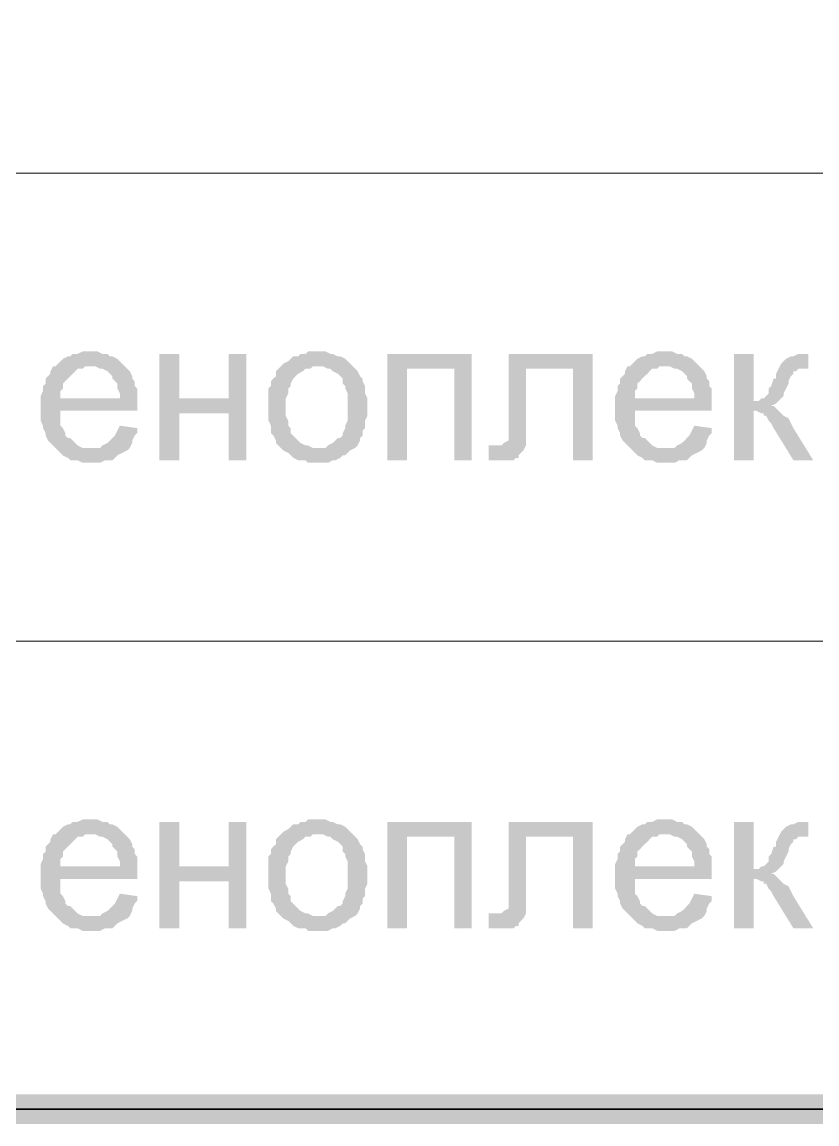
# Model space of a CAD drawing. Header units: millimetres. Extents: x -383313 to -161684, y -117025 to 99224.
# Drawn here: x -363955 to -362596, y -36104 to -34220 of the extents above; entities that cross this region are included whole.
import ezdxf

# ---------------------------------------------------------------- set-up
doc = ezdxf.new("R2010")
doc.units = ezdxf.units.MM
doc.header["$MEASUREMENT"] = 0
doc.layers.add('PDF_Geometry', color=7, linetype='Continuous')
doc.layers.add('PDF_Solid Fills', color=7, linetype='Continuous')

# ---------------------------------------------------------------- blocks, each defined once
blk = doc.blocks.new('A$Cf5759c35')
at = {"layer": 'PDF_Solid Fills'}
for points in [[(-5376.3, -16518.5), (-5376.3, -16518.5), (-5389, -16518.5), (-5397.5, -16522.7), (-5406, -16522.7), (-5410.2, -16526.9), (-5414.4, -16526.9), (-5422.9, -16531.2), (-5427.1, -16535.4), (-5431.4, -16539.6), (-5435.6, -16543.9), (-5376.3, -16543.9), (-5372.1, -16543.9), (-5367.9, -16543.9), (-5359.4, -16548.1), (-5355.2, -16548.1), (-5346.7, -16552.3), (-5342.5, -16556.6), (-5338.2, -16560.8), (-5338.2, -16565), (-5334, -16569.3), (-5329.8, -16573.5), (-5329.8, -16582), (-5325.5, -16590.4), (-5325.5, -16598.9), (-5427.1, -16598.9), (-5295.9, -16598.9), (-5295.9, -16590.4), (-5295.9, -16582), (-5300.1, -16577.7), (-5300.1, -16569.3), (-5304.4, -16565), (-5304.4, -16560.8), (-5308.6, -16552.3), (-5312.8, -16548.1), (-5317.1, -16543.9), (-5321.3, -16539.6), (-5325.5, -16535.4), (-5329.8, -16531.2), (-5338.2, -16526.9), (-5342.5, -16526.9), (-5346.7, -16522.7), (-5355.2, -16522.7), (-5363.6, -16518.5), (-5367.9, -16518.5)], [(-4986.9, -16518.5), (-4986.9, -16518.5), (-5003.8, -16518.5), (-5008, -16522.7), (-5016.5, -16522.7), (-5020.7, -16526.9), (-5029.2, -16526.9), (-5033.4, -16531.2), (-5037.7, -16535.4), (-5046.1, -16539.6), (-5046.1, -16539.6), (-5050.4, -16543.9), (-4986.9, -16543.9), (-4986.9, -16543.9), (-4978.4, -16543.9), (-4969.9, -16548.1), (-4965.7, -16548.1), (-4961.5, -16552.3), (-4953, -16556.6), (-4948.8, -16560.8), (-4944.5, -16565), (-4944.5, -16573.5), (-4940.3, -16577.7), (-4940.3, -16582), (-4936.1, -16590.4), (-4936.1, -16598.9), (-4936.1, -16603.1), (-4936.1, -16611.6), (-4936.1, -16615.8), (-4936.1, -16624.3), (-4936.1, -16632.8), (-4936.1, -16637), (-4940.3, -16645.5), (-4940.3, -16649.7), (-4944.5, -16658.2), (-4944.5, -16662.4), (-4948.8, -16666.6), (-4953, -16666.6), (-4957.2, -16670.9), (-4961.5, -16675.1), (-4969.9, -16679.3), (-4974.2, -16683.6), (-4982.6, -16683.6), (-4986.9, -16683.6), (-5050.4, -16683.6), (-5046.1, -16687.8), (-5037.7, -16692), (-5033.4, -16696.3), (-5029.2, -16700.5), (-5020.7, -16704.7), (-5016.5, -16704.7), (-5008, -16704.7), (-5003.8, -16709), (-4995.3, -16709), (-4986.9, -16709), (-4982.6, -16709), (-4978.4, -16709), (-4969.9, -16709), (-4961.5, -16704.7), (-4957.2, -16704.7), (-4948.8, -16700.5), (-4944.5, -16696.3), (-4940.3, -16696.3), (-4936.1, -16692), (-4931.8, -16687.8), (-4923.4, -16683.6), (-4919.1, -16679.3), (-4914.9, -16670.9), (-4914.9, -16666.6), (-4914.9, -16666.6), (-4910.7, -16662.4), (-4910.7, -16653.9), (-4906.4, -16649.7), (-4906.4, -16641.2), (-4906.4, -16637), (-4902.2, -16628.5), (-4902.2, -16620.1), (-4902.2, -16611.6), (-4902.2, -16607.4), (-4902.2, -16598.9), (-4906.4, -16590.4), (-4906.4, -16582), (-4906.4, -16577.7), (-4910.7, -16569.3), (-4910.7, -16565), (-4914.9, -16560.8), (-4919.1, -16552.3), (-4923.4, -16548.1), (-4927.6, -16543.9), (-4931.8, -16539.6), (-4936.1, -16535.4), (-4940.3, -16531.2), (-4948.8, -16526.9), (-4953, -16526.9), (-4961.5, -16522.7), (-4965.7, -16522.7), (-4974.2, -16518.5), (-4978.4, -16518.5)], [(-4394.2, -16518.5), (-4394.2, -16518.5), (-4406.9, -16518.5), (-4415.4, -16522.7), (-4423.8, -16522.7), (-4428.1, -16526.9), (-4432.3, -16526.9), (-4440.8, -16531.2), (-4445, -16535.4), (-4449.2, -16539.6), (-4453.5, -16543.9), (-4394.2, -16543.9), (-4390, -16543.9), (-4385.7, -16543.9), (-4377.3, -16548.1), (-4373, -16548.1), (-4364.6, -16552.3), (-4360.3, -16556.6), (-4356.1, -16560.8), (-4356.1, -16565), (-4351.9, -16569.3), (-4347.6, -16573.5), (-4347.6, -16582), (-4343.4, -16590.4), (-4343.4, -16598.9), (-4445, -16598.9), (-4313.8, -16598.9), (-4313.8, -16590.4), (-4313.8, -16582), (-4318, -16577.7), (-4318, -16569.3), (-4322.2, -16565), (-4322.2, -16560.8), (-4326.5, -16552.3), (-4330.7, -16548.1), (-4334.9, -16543.9), (-4339.2, -16539.6), (-4343.4, -16535.4), (-4347.6, -16531.2), (-4356.1, -16526.9), (-4360.3, -16526.9), (-4364.6, -16522.7), (-4373, -16522.7), (-4381.5, -16518.5), (-4385.7, -16518.5)], [(-5223.9, -16522.7), (-5257.8, -16522.7), (-5257.8, -16704.7), (-5223.9, -16704.7), (-5223.9, -16624.3), (-5139.3, -16624.3), (-5223.9, -16598.9)], [(-5109.6, -16522.7), (-5139.3, -16522.7), (-5139.3, -16598.9), (-5223.9, -16598.9), (-5139.3, -16624.3), (-5139.3, -16704.7), (-5109.6, -16704.7)], [(-4724.4, -16522.7), (-4868.3, -16522.7), (-4868.3, -16704.7), (-4834.5, -16704.7), (-4834.5, -16548.1), (-4754, -16548.1)], [(-4517, -16522.7), (-4660.9, -16522.7), (-4660.9, -16670.9), (-4660.9, -16670.9), (-4669.4, -16675.1), (-4669.4, -16675.1), (-4673.6, -16679.3), (-4682.1, -16679.3), (-4694.8, -16679.3), (-4694.8, -16704.7), (-4690.5, -16704.7), (-4682.1, -16704.7), (-4677.8, -16704.7), (-4669.4, -16704.7), (-4669.4, -16704.7), (-4660.9, -16704.7), (-4652.4, -16704.7), (-4648.2, -16700.5), (-4644, -16700.5), (-4644, -16696.3), (-4639.7, -16692), (-4635.5, -16687.8), (-4631.3, -16679.3), (-4631.3, -16675.1), (-4631.3, -16670.9), (-4631.3, -16666.6), (-4631.3, -16658.2), (-4631.3, -16649.7), (-4631.3, -16641.2), (-4631.3, -16548.1), (-4550.8, -16548.1)], [(-4241.8, -16522.7), (-4275.7, -16522.7), (-4275.7, -16704.7), (-4241.8, -16704.7), (-4241.8, -16620.1), (-4199.5, -16620.1), (-4203.7, -16615.8), (-4207.9, -16611.6), (-4212.2, -16611.6), (-4212.2, -16611.6), (-4203.7, -16607.4), (-4199.5, -16603.1), (-4241.8, -16603.1)], [(-4148.7, -16522.7), (-4165.6, -16522.7), (-4174.1, -16526.9), (-4178.3, -16526.9), (-4186.8, -16531.2), (-4191, -16535.4), (-4191, -16535.4), (-4195.2, -16539.6), (-4199.5, -16548.1), (-4157.1, -16548.1), (-4148.7, -16548.1)], [(-5435.6, -16543.9), (-5439.8, -16543.9), (-5444.1, -16552.3), (-5444.1, -16556.6), (-5448.3, -16560.8), (-5452.5, -16565), (-5452.5, -16573.5), (-5456.8, -16577.7), (-5456.8, -16586.2), (-5461, -16594.7), (-5461, -16598.9), (-5461, -16607.4), (-5461, -16615.8), (-5461, -16624.3), (-5461, -16628.5), (-5461, -16637), (-5456.8, -16645.5), (-5456.8, -16649.7), (-5452.5, -16658.2), (-5452.5, -16662.4), (-5448.3, -16670.9), (-5444.1, -16675.1), (-5439.8, -16679.3), (-5435.6, -16683.6), (-5376.3, -16683.6), (-5376.3, -16683.6), (-5384.8, -16683.6), (-5389, -16683.6), (-5397.5, -16679.3), (-5401.7, -16675.1), (-5406, -16670.9), (-5410.2, -16666.6), (-5414.4, -16666.6), (-5418.7, -16662.4), (-5418.7, -16658.2), (-5422.9, -16649.7), (-5427.1, -16645.5), (-5427.1, -16637), (-5427.1, -16628.5), (-5427.1, -16620.1), (-5295.9, -16620.1), (-5295.9, -16620.1), (-5295.9, -16615.8), (-5295.9, -16607.4), (-5295.9, -16598.9), (-5427.1, -16598.9), (-5427.1, -16594.7), (-5427.1, -16586.2), (-5422.9, -16582), (-5422.9, -16573.5), (-5418.7, -16569.3), (-5414.4, -16565), (-5410.2, -16560.8), (-5406, -16556.6), (-5401.7, -16552.3), (-5397.5, -16548.1), (-5389, -16548.1), (-5384.8, -16543.9), (-5376.3, -16543.9)], [(-5050.4, -16543.9), (-5054.6, -16548.1), (-5058.8, -16552.3), (-5058.8, -16560.8), (-5063.1, -16565), (-5067.3, -16569.3), (-5067.3, -16577.7), (-5071.5, -16582), (-5071.5, -16590.4), (-5071.5, -16598.9), (-5071.5, -16607.4), (-5071.5, -16615.8), (-5071.5, -16615.8), (-5071.5, -16624.3), (-5071.5, -16632.8), (-5071.5, -16637), (-5067.3, -16645.5), (-5067.3, -16653.9), (-5067.3, -16658.2), (-5063.1, -16662.4), (-5058.8, -16670.9), (-5058.8, -16675.1), (-5054.6, -16679.3), (-5050.4, -16683.6), (-4986.9, -16683.6), (-4991.1, -16683.6), (-4995.3, -16683.6), (-5003.8, -16679.3), (-5008, -16679.3), (-5016.5, -16675.1), (-5020.7, -16670.9), (-5025, -16666.6), (-5025, -16666.6), (-5029.2, -16662.4), (-5033.4, -16658.2), (-5033.4, -16649.7), (-5037.7, -16645.5), (-5037.7, -16637), (-5041.9, -16628.5), (-5041.9, -16624.3), (-5041.9, -16615.8), (-5041.9, -16611.6), (-5041.9, -16603.1), (-5041.9, -16598.9), (-5037.7, -16590.4), (-5037.7, -16582), (-5033.4, -16577.7), (-5033.4, -16573.5), (-5029.2, -16565), (-5025, -16560.8), (-5025, -16560.8), (-5020.7, -16556.6), (-5012.3, -16552.3), (-5008, -16548.1), (-4999.6, -16548.1), (-4995.3, -16543.9), (-4986.9, -16543.9)], [(-4453.5, -16543.9), (-4457.7, -16543.9), (-4461.9, -16552.3), (-4461.9, -16556.6), (-4466.2, -16560.8), (-4470.4, -16565), (-4470.4, -16573.5), (-4474.6, -16577.7), (-4474.6, -16586.2), (-4478.9, -16594.7), (-4478.9, -16598.9), (-4478.9, -16607.4), (-4478.9, -16615.8), (-4478.9, -16624.3), (-4478.9, -16628.5), (-4478.9, -16637), (-4474.6, -16645.5), (-4474.6, -16649.7), (-4470.4, -16658.2), (-4470.4, -16662.4), (-4466.2, -16670.9), (-4461.9, -16675.1), (-4457.7, -16679.3), (-4453.5, -16683.6), (-4394.2, -16683.6), (-4394.2, -16683.6), (-4402.7, -16683.6), (-4406.9, -16683.6), (-4415.4, -16679.3), (-4419.6, -16675.1), (-4423.8, -16670.9), (-4428.1, -16666.6), (-4432.3, -16666.6), (-4436.5, -16662.4), (-4436.5, -16658.2), (-4440.8, -16649.7), (-4445, -16645.5), (-4445, -16637), (-4445, -16628.5), (-4445, -16620.1), (-4313.8, -16620.1), (-4313.8, -16620.1), (-4313.8, -16615.8), (-4313.8, -16607.4), (-4313.8, -16598.9), (-4445, -16598.9), (-4445, -16594.7), (-4445, -16586.2), (-4440.8, -16582), (-4440.8, -16573.5), (-4436.5, -16569.3), (-4432.3, -16565), (-4428.1, -16560.8), (-4423.8, -16556.6), (-4419.6, -16552.3), (-4415.4, -16548.1), (-4406.9, -16548.1), (-4402.7, -16543.9), (-4394.2, -16543.9)], [(-4199.5, -16548.1), (-4203.7, -16556.6), (-4203.7, -16565), (-4207.9, -16565), (-4212.2, -16577.7), (-4216.4, -16582), (-4216.4, -16590.4), (-4220.6, -16594.7), (-4220.6, -16594.7), (-4224.9, -16598.9), (-4229.1, -16598.9), (-4233.3, -16603.1), (-4241.8, -16603.1), (-4199.5, -16603.1), (-4195.2, -16598.9), (-4191, -16594.7), (-4191, -16590.4), (-4186.8, -16582), (-4182.5, -16573.5), (-4182.5, -16569.3), (-4178.3, -16560.8), (-4174.1, -16556.6), (-4174.1, -16552.3), (-4169.8, -16552.3), (-4165.6, -16548.1), (-4157.1, -16548.1)], [(-4199.5, -16620.1), (-4241.8, -16620.1), (-4237.6, -16620.1), (-4229.1, -16624.3), (-4224.9, -16624.3), (-4224.9, -16628.5), (-4220.6, -16628.5), (-4216.4, -16637), (-4212.2, -16641.2), (-4207.9, -16649.7), (-4174.1, -16704.7), (-4140.2, -16704.7), (-4174.1, -16649.7), (-4174.1, -16649.7), (-4178.3, -16641.2), (-4182.5, -16632.8), (-4191, -16628.5), (-4195.2, -16624.3)], [(-5325.5, -16645.5), (-5325.5, -16645.5), (-5329.8, -16653.9), (-5334, -16662.4), (-5338.2, -16666.6), (-5342.5, -16670.9), (-5346.7, -16675.1), (-5346.7, -16675.1), (-5355.2, -16679.3), (-5359.4, -16683.6), (-5367.9, -16683.6), (-5376.3, -16683.6), (-5435.6, -16683.6), (-5435.6, -16683.6), (-5431.4, -16687.8), (-5427.1, -16692), (-5422.9, -16696.3), (-5414.4, -16700.5), (-5410.2, -16704.7), (-5401.7, -16704.7), (-5397.5, -16704.7), (-5389, -16709), (-5380.6, -16709), (-5376.3, -16709), (-5376.3, -16709), (-5367.9, -16709), (-5359.4, -16709), (-5350.9, -16704.7), (-5346.7, -16704.7), (-5338.2, -16704.7), (-5334, -16700.5), (-5329.8, -16696.3), (-5321.3, -16692), (-5321.3, -16692), (-5312.8, -16687.8), (-5308.6, -16683.6), (-5304.4, -16675.1), (-5304.4, -16670.9), (-5300.1, -16662.4), (-5295.9, -16658.2), (-5295.9, -16649.7)], [(-4343.4, -16645.5), (-4343.4, -16645.5), (-4347.6, -16653.9), (-4351.9, -16662.4), (-4356.1, -16666.6), (-4360.3, -16670.9), (-4364.6, -16675.1), (-4364.6, -16675.1), (-4373, -16679.3), (-4377.3, -16683.6), (-4385.7, -16683.6), (-4394.2, -16683.6), (-4453.5, -16683.6), (-4453.5, -16683.6), (-4449.2, -16687.8), (-4445, -16692), (-4440.8, -16696.3), (-4432.3, -16700.5), (-4428.1, -16704.7), (-4419.6, -16704.7), (-4415.4, -16704.7), (-4406.9, -16709), (-4398.4, -16709), (-4394.2, -16709), (-4394.2, -16709), (-4385.7, -16709), (-4377.3, -16709), (-4368.8, -16704.7), (-4364.6, -16704.7), (-4356.1, -16704.7), (-4351.9, -16700.5), (-4347.6, -16696.3), (-4339.2, -16692), (-4339.2, -16692), (-4330.7, -16687.8), (-4326.5, -16683.6), (-4322.2, -16675.1), (-4322.2, -16670.9), (-4318, -16662.4), (-4313.8, -16658.2), (-4313.8, -16649.7)], [(-5376.3, -17318.6), (-5376.3, -17318.6), (-5389, -17318.6), (-5397.5, -17322.8), (-5406, -17322.8), (-5410.2, -17327), (-5414.4, -17327), (-5422.9, -17331.3), (-5427.1, -17335.5), (-5431.4, -17339.7), (-5435.6, -17344), (-5376.3, -17344), (-5372.1, -17344), (-5367.9, -17344), (-5359.4, -17348.2), (-5355.2, -17348.2), (-5346.7, -17352.4), (-5342.5, -17356.7), (-5338.2, -17360.9), (-5338.2, -17365.1), (-5334, -17369.4), (-5329.8, -17373.6), (-5329.8, -17382.1), (-5325.5, -17390.5), (-5325.5, -17399), (-5427.1, -17399), (-5295.9, -17399), (-5295.9, -17390.5), (-5295.9, -17382.1), (-5300.1, -17377.8), (-5300.1, -17369.4), (-5304.4, -17365.1), (-5304.4, -17360.9), (-5308.6, -17352.4), (-5312.8, -17348.2), (-5317.1, -17344), (-5321.3, -17339.7), (-5325.5, -17335.5), (-5329.8, -17331.3), (-5338.2, -17327), (-5342.5, -17327), (-5346.7, -17322.8), (-5355.2, -17322.8), (-5363.6, -17318.6), (-5367.9, -17318.6)], [(-5223.9, -17322.8), (-5257.8, -17322.8), (-5257.8, -17504.8), (-5223.9, -17504.8), (-5223.9, -17424.4), (-5139.3, -17424.4), (-5223.9, -17399)], [(-5109.6, -17322.8), (-5139.3, -17322.8), (-5139.3, -17399), (-5223.9, -17399), (-5139.3, -17424.4), (-5139.3, -17504.8), (-5109.6, -17504.8)], [(-4986.9, -17318.6), (-4986.9, -17318.6), (-5003.8, -17318.6), (-5008, -17322.8), (-5016.5, -17322.8), (-5020.7, -17327), (-5029.2, -17327), (-5033.4, -17331.3), (-5037.7, -17335.5), (-5046.1, -17339.7), (-5046.1, -17339.7), (-5050.4, -17344), (-4986.9, -17344), (-4986.9, -17344), (-4978.4, -17344), (-4969.9, -17348.2), (-4965.7, -17348.2), (-4961.5, -17352.4), (-4953, -17356.7), (-4948.8, -17360.9), (-4944.5, -17365.1), (-4944.5, -17373.6), (-4940.3, -17377.8), (-4940.3, -17382.1), (-4936.1, -17390.5), (-4936.1, -17399), (-4936.1, -17403.2), (-4936.1, -17411.7), (-4936.1, -17415.9), (-4936.1, -17424.4), (-4936.1, -17432.9), (-4936.1, -17437.1), (-4940.3, -17445.6), (-4940.3, -17449.8), (-4944.5, -17458.3), (-4944.5, -17462.5), (-4948.8, -17466.7), (-4953, -17466.7), (-4957.2, -17471), (-4961.5, -17475.2), (-4969.9, -17479.4), (-4974.2, -17483.7), (-4982.6, -17483.7), (-4986.9, -17483.7), (-5050.4, -17483.7), (-5046.1, -17487.9), (-5037.7, -17492.1), (-5033.4, -17496.4), (-5029.2, -17500.6), (-5020.7, -17504.8), (-5016.5, -17504.8), (-5008, -17504.8), (-5003.8, -17509.1), (-4995.3, -17509.1), (-4986.9, -17509.1), (-4982.6, -17509.1), (-4978.4, -17509.1), (-4969.9, -17509.1), (-4961.5, -17504.8), (-4957.2, -17504.8), (-4948.8, -17500.6), (-4944.5, -17496.4), (-4940.3, -17496.4), (-4936.1, -17492.1), (-4931.8, -17487.9), (-4923.4, -17483.7), (-4919.1, -17479.4), (-4914.9, -17471), (-4914.9, -17466.7), (-4914.9, -17466.7), (-4910.7, -17462.5), (-4910.7, -17454), (-4906.4, -17449.8), (-4906.4, -17441.3), (-4906.4, -17437.1), (-4902.2, -17428.6), (-4902.2, -17420.2), (-4902.2, -17411.7), (-4902.2, -17407.5), (-4902.2, -17399), (-4906.4, -17390.5), (-4906.4, -17382.1), (-4906.4, -17377.8), (-4910.7, -17369.4), (-4910.7, -17365.1), (-4914.9, -17360.9), (-4919.1, -17352.4), (-4923.4, -17348.2), (-4927.6, -17344), (-4931.8, -17339.7), (-4936.1, -17335.5), (-4940.3, -17331.3), (-4948.8, -17327), (-4953, -17327), (-4961.5, -17322.8), (-4965.7, -17322.8), (-4974.2, -17318.6), (-4978.4, -17318.6)], [(-4724.4, -17322.8), (-4868.3, -17322.8), (-4868.3, -17504.8), (-4834.5, -17504.8), (-4834.5, -17348.2), (-4754, -17348.2)], [(-4517, -17322.8), (-4660.9, -17322.8), (-4660.9, -17471), (-4660.9, -17471), (-4669.4, -17475.2), (-4669.4, -17475.2), (-4673.6, -17479.4), (-4682.1, -17479.4), (-4694.8, -17479.4), (-4694.8, -17504.8), (-4690.5, -17504.8), (-4682.1, -17504.8), (-4677.8, -17504.8), (-4669.4, -17504.8), (-4669.4, -17504.8), (-4660.9, -17504.8), (-4652.4, -17504.8), (-4648.2, -17500.6), (-4644, -17500.6), (-4644, -17496.4), (-4639.7, -17492.1), (-4635.5, -17487.9), (-4631.3, -17479.4), (-4631.3, -17475.2), (-4631.3, -17471), (-4631.3, -17466.7), (-4631.3, -17458.3), (-4631.3, -17449.8), (-4631.3, -17441.3), (-4631.3, -17348.2), (-4550.8, -17348.2)], [(-4394.2, -17318.6), (-4394.2, -17318.6), (-4406.9, -17318.6), (-4415.4, -17322.8), (-4423.8, -17322.8), (-4428.1, -17327), (-4432.3, -17327), (-4440.8, -17331.3), (-4445, -17335.5), (-4449.2, -17339.7), (-4453.5, -17344), (-4394.2, -17344), (-4390, -17344), (-4385.7, -17344), (-4377.3, -17348.2), (-4373, -17348.2), (-4364.6, -17352.4), (-4360.3, -17356.7), (-4356.1, -17360.9), (-4356.1, -17365.1), (-4351.9, -17369.4), (-4347.6, -17373.6), (-4347.6, -17382.1), (-4343.4, -17390.5), (-4343.4, -17399), (-4445, -17399), (-4313.8, -17399), (-4313.8, -17390.5), (-4313.8, -17382.1), (-4318, -17377.8), (-4318, -17369.4), (-4322.2, -17365.1), (-4322.2, -17360.9), (-4326.5, -17352.4), (-4330.7, -17348.2), (-4334.9, -17344), (-4339.2, -17339.7), (-4343.4, -17335.5), (-4347.6, -17331.3), (-4356.1, -17327), (-4360.3, -17327), (-4364.6, -17322.8), (-4373, -17322.8), (-4381.5, -17318.6), (-4385.7, -17318.6)], [(-4241.8, -17322.8), (-4275.7, -17322.8), (-4275.7, -17504.8), (-4241.8, -17504.8), (-4241.8, -17420.2), (-4199.5, -17420.2), (-4203.7, -17415.9), (-4207.9, -17411.7), (-4212.2, -17411.7), (-4212.2, -17411.7), (-4203.7, -17407.5), (-4199.5, -17403.2), (-4241.8, -17403.2)], [(-4148.7, -17322.8), (-4165.6, -17322.8), (-4174.1, -17327), (-4178.3, -17327), (-4186.8, -17331.3), (-4191, -17335.5), (-4191, -17335.5), (-4195.2, -17339.7), (-4199.5, -17348.2), (-4157.1, -17348.2), (-4148.7, -17348.2)], [(-5435.6, -17344), (-5439.8, -17344), (-5444.1, -17352.4), (-5444.1, -17356.7), (-5448.3, -17360.9), (-5452.5, -17365.1), (-5452.5, -17373.6), (-5456.8, -17377.8), (-5456.8, -17386.3), (-5461, -17394.8), (-5461, -17399), (-5461, -17407.5), (-5461, -17415.9), (-5461, -17424.4), (-5461, -17428.6), (-5461, -17437.1), (-5456.8, -17445.6), (-5456.8, -17449.8), (-5452.5, -17458.3), (-5452.5, -17462.5), (-5448.3, -17471), (-5444.1, -17475.2), (-5439.8, -17479.4), (-5435.6, -17483.7), (-5376.3, -17483.7), (-5376.3, -17483.7), (-5384.8, -17483.7), (-5389, -17483.7), (-5397.5, -17479.4), (-5401.7, -17475.2), (-5406, -17471), (-5410.2, -17466.7), (-5414.4, -17466.7), (-5418.7, -17462.5), (-5418.7, -17458.3), (-5422.9, -17449.8), (-5427.1, -17445.6), (-5427.1, -17437.1), (-5427.1, -17428.6), (-5427.1, -17420.2), (-5295.9, -17420.2), (-5295.9, -17420.2), (-5295.9, -17415.9), (-5295.9, -17407.5), (-5295.9, -17399), (-5427.1, -17399), (-5427.1, -17394.8), (-5427.1, -17386.3), (-5422.9, -17382.1), (-5422.9, -17373.6), (-5418.7, -17369.4), (-5414.4, -17365.1), (-5410.2, -17360.9), (-5406, -17356.7), (-5401.7, -17352.4), (-5397.5, -17348.2), (-5389, -17348.2), (-5384.8, -17344), (-5376.3, -17344)], [(-5050.4, -17344), (-5054.6, -17348.2), (-5058.8, -17352.4), (-5058.8, -17360.9), (-5063.1, -17365.1), (-5067.3, -17369.4), (-5067.3, -17377.8), (-5071.5, -17382.1), (-5071.5, -17390.5), (-5071.5, -17399), (-5071.5, -17407.5), (-5071.5, -17415.9), (-5071.5, -17415.9), (-5071.5, -17424.4), (-5071.5, -17432.9), (-5071.5, -17437.1), (-5067.3, -17445.6), (-5067.3, -17454), (-5067.3, -17458.3), (-5063.1, -17462.5), (-5058.8, -17471), (-5058.8, -17475.2), (-5054.6, -17479.4), (-5050.4, -17483.7), (-4986.9, -17483.7), (-4991.1, -17483.7), (-4995.3, -17483.7), (-5003.8, -17479.4), (-5008, -17479.4), (-5016.5, -17475.2), (-5020.7, -17471), (-5025, -17466.7), (-5025, -17466.7), (-5029.2, -17462.5), (-5033.4, -17458.3), (-5033.4, -17449.8), (-5037.7, -17445.6), (-5037.7, -17437.1), (-5041.9, -17428.6), (-5041.9, -17424.4), (-5041.9, -17415.9), (-5041.9, -17411.7), (-5041.9, -17403.2), (-5041.9, -17399), (-5037.7, -17390.5), (-5037.7, -17382.1), (-5033.4, -17377.8), (-5033.4, -17373.6), (-5029.2, -17365.1), (-5025, -17360.9), (-5025, -17360.9), (-5020.7, -17356.7), (-5012.3, -17352.4), (-5008, -17348.2), (-4999.6, -17348.2), (-4995.3, -17344), (-4986.9, -17344)], [(-4453.5, -17344), (-4457.7, -17344), (-4461.9, -17352.4), (-4461.9, -17356.7), (-4466.2, -17360.9), (-4470.4, -17365.1), (-4470.4, -17373.6), (-4474.6, -17377.8), (-4474.6, -17386.3), (-4478.9, -17394.8), (-4478.9, -17399), (-4478.9, -17407.5), (-4478.9, -17415.9), (-4478.9, -17424.4), (-4478.9, -17428.6), (-4478.9, -17437.1), (-4474.6, -17445.6), (-4474.6, -17449.8), (-4470.4, -17458.3), (-4470.4, -17462.5), (-4466.2, -17471), (-4461.9, -17475.2), (-4457.7, -17479.4), (-4453.5, -17483.7), (-4394.2, -17483.7), (-4394.2, -17483.7), (-4402.7, -17483.7), (-4406.9, -17483.7), (-4415.4, -17479.4), (-4419.6, -17475.2), (-4423.8, -17471), (-4428.1, -17466.7), (-4432.3, -17466.7), (-4436.5, -17462.5), (-4436.5, -17458.3), (-4440.8, -17449.8), (-4445, -17445.6), (-4445, -17437.1), (-4445, -17428.6), (-4445, -17420.2), (-4313.8, -17420.2), (-4313.8, -17420.2), (-4313.8, -17415.9), (-4313.8, -17407.5), (-4313.8, -17399), (-4445, -17399), (-4445, -17394.8), (-4445, -17386.3), (-4440.8, -17382.1), (-4440.8, -17373.6), (-4436.5, -17369.4), (-4432.3, -17365.1), (-4428.1, -17360.9), (-4423.8, -17356.7), (-4419.6, -17352.4), (-4415.4, -17348.2), (-4406.9, -17348.2), (-4402.7, -17344), (-4394.2, -17344)], [(-4199.5, -17348.2), (-4203.7, -17356.7), (-4203.7, -17365.1), (-4207.9, -17365.1), (-4212.2, -17377.8), (-4216.4, -17382.1), (-4216.4, -17390.5), (-4220.6, -17394.8), (-4220.6, -17394.8), (-4224.9, -17399), (-4229.1, -17399), (-4233.3, -17403.2), (-4241.8, -17403.2), (-4199.5, -17403.2), (-4195.2, -17399), (-4191, -17394.8), (-4191, -17390.5), (-4186.8, -17382.1), (-4182.5, -17373.6), (-4182.5, -17369.4), (-4178.3, -17360.9), (-4174.1, -17356.7), (-4174.1, -17352.4), (-4169.8, -17352.4), (-4165.6, -17348.2), (-4157.1, -17348.2)], [(-4199.5, -17420.2), (-4241.8, -17420.2), (-4237.6, -17420.2), (-4229.1, -17424.4), (-4224.9, -17424.4), (-4224.9, -17428.6), (-4220.6, -17428.6), (-4216.4, -17437.1), (-4212.2, -17441.3), (-4207.9, -17449.8), (-4174.1, -17504.8), (-4140.2, -17504.8), (-4174.1, -17449.8), (-4174.1, -17449.8), (-4178.3, -17441.3), (-4182.5, -17432.9), (-4191, -17428.6), (-4195.2, -17424.4)], [(-5325.5, -17445.6), (-5325.5, -17445.6), (-5329.8, -17454), (-5334, -17462.5), (-5338.2, -17466.7), (-5342.5, -17471), (-5346.7, -17475.2), (-5346.7, -17475.2), (-5355.2, -17479.4), (-5359.4, -17483.7), (-5367.9, -17483.7), (-5376.3, -17483.7), (-5435.6, -17483.7), (-5435.6, -17483.7), (-5431.4, -17487.9), (-5427.1, -17492.1), (-5422.9, -17496.4), (-5414.4, -17500.6), (-5410.2, -17504.8), (-5401.7, -17504.8), (-5397.5, -17504.8), (-5389, -17509.1), (-5380.6, -17509.1), (-5376.3, -17509.1), (-5376.3, -17509.1), (-5367.9, -17509.1), (-5359.4, -17509.1), (-5350.9, -17504.8), (-5346.7, -17504.8), (-5338.2, -17504.8), (-5334, -17500.6), (-5329.8, -17496.4), (-5321.3, -17492.1), (-5321.3, -17492.1), (-5312.8, -17487.9), (-5308.6, -17483.7), (-5304.4, -17475.2), (-5304.4, -17471), (-5300.1, -17462.5), (-5295.9, -17458.3), (-5295.9, -17449.8)], [(-4343.4, -17445.6), (-4343.4, -17445.6), (-4347.6, -17454), (-4351.9, -17462.5), (-4356.1, -17466.7), (-4360.3, -17471), (-4364.6, -17475.2), (-4364.6, -17475.2), (-4373, -17479.4), (-4377.3, -17483.7), (-4385.7, -17483.7), (-4394.2, -17483.7), (-4453.5, -17483.7), (-4453.5, -17483.7), (-4449.2, -17487.9), (-4445, -17492.1), (-4440.8, -17496.4), (-4432.3, -17500.6), (-4428.1, -17504.8), (-4419.6, -17504.8), (-4415.4, -17504.8), (-4406.9, -17509.1), (-4398.4, -17509.1), (-4394.2, -17509.1), (-4394.2, -17509.1), (-4385.7, -17509.1), (-4377.3, -17509.1), (-4368.8, -17504.8), (-4364.6, -17504.8), (-4356.1, -17504.8), (-4351.9, -17500.6), (-4347.6, -17496.4), (-4339.2, -17492.1), (-4339.2, -17492.1), (-4330.7, -17487.9), (-4326.5, -17483.7), (-4322.2, -17475.2), (-4322.2, -17471), (-4318, -17462.5), (-4313.8, -17458.3), (-4313.8, -17449.8)]]:
    blk.add_hatch(color=8, dxfattribs=at).paths.add_polyline_path(points)
at = {"layer": 'PDF_Geometry', "color": 8, "lineweight": 35}
blk.add_lwpolyline([(4999.4, -17813.9), (4999.4, -7514.2), (-13500.1, -7514.2), (-13500.1, -17813.9)], close=True, dxfattribs=at)
at = {"layer": 'PDF_Geometry', "color": 8, "lineweight": 13}
for points in [[(-13500.1, -16213.7), (4999.4, -16213.7)], [(-13500.1, -17013.8), (4999.4, -17013.8)]]:
    blk.add_lwpolyline(points, dxfattribs=at)
at = {"layer": 'PDF_Solid Fills', "color": 8, "lineweight": 13}
for points in [[(-4724.4, -16522.7), (-4754, -16548.1), (-4724.4, -16704.7), (-4754, -16704.7)], [(-4517, -16522.7), (-4550.8, -16548.1), (-4517, -16704.7), (-4550.8, -16704.7)], [(-4724.4, -17322.8), (-4754, -17348.2), (-4724.4, -17504.8), (-4754, -17504.8)], [(-4517, -17322.8), (-4550.8, -17348.2), (-4517, -17504.8), (-4550.8, -17504.8)], [(43421.1, -17839.3), (43370.3, -17788.5), (-13525.5, -17839.3)], [(43370.3, -17788.5), (-13525.5, -17839.3), (-13474.7, -17788.5)]]:
    blk.add_solid(points, dxfattribs=at)

msp = doc.modelspace()

# ---------------------------------------------------------------- block references
at = {"ltscale": 100}
msp.add_blockref('A$Cf5759c35', (-358461.97282, -18264.93104), dxfattribs=at)

doc.saveas('drawing.dxf')
